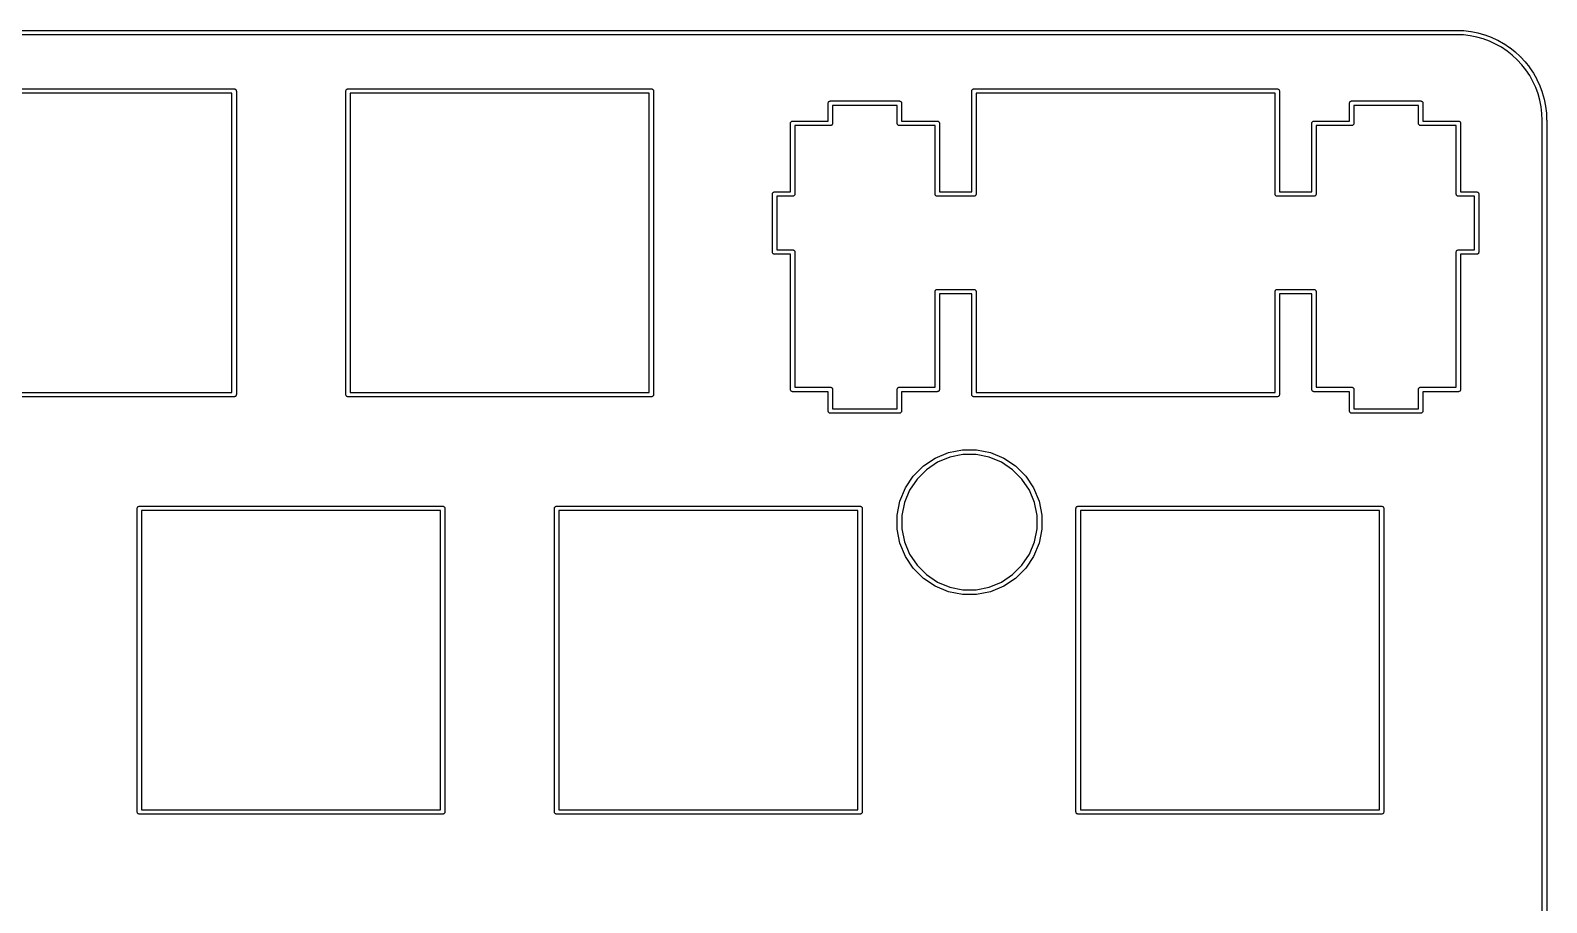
# Model space of a CAD drawing. Header units: centimetres. Extents: x -0.1 to 30.4, y -9.4 to 0.1.
# Drawn here: x 23.46 to 30.39, y -3.85 to 0.13 of the extents above; entities that cross this region are included whole.
import ezdxf

# ---------------------------------------------------------------- set-up
doc = ezdxf.new("R2010")
doc.units = ezdxf.units.CM
doc.header["$MEASUREMENT"] = 0
doc.layers.add('KeyboardPlate v1_BLACK', color=7, linetype='Continuous')

msp = doc.modelspace()

# ---------------------------------------------------------------- linework, layer by layer
at = {"layer": 'KeyboardPlate v1_BLACK'}
for p, q in [((15.1288, 0.12712), (29.9777, 0.12712)), ((29.9778, 0.10712), (15.1383, 0.10712)), ((29.9777, 0.12712), (29.9779, 0.127131)), ((30.0085, 0.105913), (29.9778, 0.10712)), ((29.9779, 0.127131), (29.9782, 0.12712)), ((29.9782, 0.12712), (29.9784, 0.12712)), ((29.9784, 0.12712), (29.9786, 0.127101)), ((29.9786, 0.127101), (30.0096, 0.125886)), ((30.039, 0.102295), (30.0085, 0.105913)), ((30.0096, 0.125886), (30.0099, 0.125878)), ((30.0099, 0.125878), (30.01, 0.125867)), ((30.01, 0.125867), (30.0101, 0.125863)), ((30.0101, 0.125863), (30.0105, 0.125809)), ((30.0105, 0.125809), (30.0416, 0.122123)), ((30.0689, 0.096386), (30.039, 0.102295)), ((30.0416, 0.122123), (30.042, 0.122086)), ((30.042, 0.122086), (30.0421, 0.122065)), ((30.0421, 0.122065), (30.0422, 0.122053)), ((30.0422, 0.122053), (30.0426, 0.121971)), ((30.0426, 0.121971), (30.0731, 0.115948)), ((30.0985, 0.088064), (30.0689, 0.096386)), ((30.0731, 0.115948), (30.0735, 0.115878)), ((30.0735, 0.115878), (30.0736, 0.115853)), ((30.0736, 0.115853), (30.0737, 0.115836)), ((30.0737, 0.115836), (30.0741, 0.115721)), ((30.0741, 0.115721), (30.1042, 0.107228)), ((30.1271, 0.077435), (30.0985, 0.088064)), ((30.1042, 0.107228), (30.1046, 0.107127)), ((30.1046, 0.107127), (30.1047, 0.107096)), ((30.1047, 0.107096), (30.1047, 0.107072)), ((30.1047, 0.107072), (30.1051, 0.106927)), ((30.1051, 0.106927), (30.1343, 0.096092)), ((30.1549, 0.064674), (30.1271, 0.077435)), ((30.1343, 0.096092), (30.1347, 0.095972)), ((30.1347, 0.095972), (30.1348, 0.095926)), ((30.1348, 0.095926), (30.1349, 0.095886)), ((30.1349, 0.095886), (30.1352, 0.095719)), ((30.1352, 0.095719), (30.1636, 0.082706)), ((30.1636, 0.082706), (30.1639, 0.082545)), ((30.1639, 0.082545), (30.164, 0.082506)), ((30.164, 0.082506), (30.1641, 0.082473)), ((30.1641, 0.082473), (30.1644, 0.082265)), ((30.1644, 0.082265), (30.1917, 0.066942)), ((30.1816, 0.049634), (30.1549, 0.064674)), ((30.2072, 0.032669), (30.1816, 0.049634)), ((30.1917, 0.066942), (30.192, 0.066773)), ((30.192, 0.066773), (30.1921, 0.066705)), ((30.1921, 0.066705), (30.1922, 0.066644)), ((30.1922, 0.066644), (30.1925, 0.066433)), ((30.1925, 0.066433), (30.2185, 0.049156)), ((30.2313, 0.013772), (30.2072, 0.032669)), ((30.2185, 0.049156), (30.2188, 0.048947)), ((30.2188, 0.048947), (30.2189, 0.048892)), ((30.2189, 0.048892), (30.219, 0.048841)), ((30.219, 0.048841), (30.2193, 0.048588)), ((30.2193, 0.048588), (30.2439, 0.029286)), ((30.2537, -0.00706), (30.2313, 0.013772)), ((30.2439, 0.029286), (30.2442, 0.029038)), ((30.2442, 0.029038), (30.2443, 0.028987)), ((30.2443, 0.028987), (30.2443, 0.028941)), ((30.2443, 0.028941), (30.2446, 0.028657)), ((30.2446, 0.028657), (30.2675, 0.007388)), ((30.2675, 0.007388), (30.2678, 0.007133)), ((30.2678, 0.007133), (30.2679, 0.00706)), ((30.2679, 0.00706), (30.2679, 0.006991)), ((30.2679, 0.006991), (30.2682, 0.006699)), ((30.2682, 0.006699), (30.2893, -0.016276)), ((30.2745, -0.029648), (30.2537, -0.00706)), ((30.2935, -0.05356), (30.2745, -0.029648)), ((30.2893, -0.016276), (30.2896, -0.016532)), ((30.2896, -0.016532), (30.2897, -0.016633)), ((30.2897, -0.016633), (30.2897, -0.016728)), ((30.2897, -0.016728), (30.29, -0.017016)), ((30.29, -0.017016), (30.3093, -0.041385)), ((30.3105, -0.079093), (30.2935, -0.05356)), ((30.3093, -0.041385), (30.3096, -0.041699)), ((30.3096, -0.041699), (30.3096, -0.041761)), ((30.3096, -0.041761), (30.3097, -0.041819)), ((30.3097, -0.041819), (30.3099, -0.042167)), ((30.3099, -0.042167), (30.3273, -0.068243)), ((30.3273, -0.068243), (30.3276, -0.068568)), ((30.3276, -0.068568), (30.3276, -0.068649)), ((30.3276, -0.068649), (30.3276, -0.068725)), ((30.3276, -0.068725), (30.3278, -0.069071)), ((30.3278, -0.069071), (30.343, -0.096313)), ((30.3254, -0.105823), (30.3105, -0.079093)), ((30.3383, -0.133667), (30.3254, -0.105823)), ((30.3489, -0.162252), (30.3383, -0.133667)), ((30.343, -0.096313), (30.3432, -0.096637)), ((30.3432, -0.096637), (30.3433, -0.096738)), ((30.3433, -0.096738), (30.3433, -0.096834)), ((30.3433, -0.096834), (30.3435, -0.097179)), ((30.3435, -0.097179), (30.3566, -0.125534)), ((30.3566, -0.125534), (30.3568, -0.125879)), ((30.3568, -0.125879), (30.3568, -0.125974)), ((30.3568, -0.125974), (30.3568, -0.126067)), ((30.3568, -0.126067), (30.357, -0.126431)), ((30.357, -0.126431), (30.3678, -0.155642)), ((23.0109, -0.14035), (24.3948, -0.14035)), ((24.3853, -0.16035), (23.0204, -0.16035)), ((24.3853, -1.52525), (24.3853, -0.16035)), ((24.3948, -0.14035), (24.3953, -0.140302)), ((24.3953, -0.140302), (24.3958, -0.14035)), ((24.3958, -0.14035), (24.3973, -0.140495)), ((24.3973, -0.140495), (24.3991, -0.141067)), ((24.3991, -0.141067), (24.4009, -0.141995)), ((24.4009, -0.141995), (24.4024, -0.143245)), ((24.4024, -0.143245), (24.4037, -0.144768)), ((24.4037, -0.144768), (24.4046, -0.146505)), ((24.4046, -0.146505), (24.4052, -0.14839)), ((24.4052, -0.14839), (24.4054, -0.15035)), ((24.4054, -0.15035), (24.4053, -0.15084)), ((24.4053, -0.15084), (24.4053, -1.53476)), ((24.9054, -0.15035), (24.9055, -0.14839)), ((24.9054, -0.150841), (24.9054, -0.15035)), ((24.9054, -1.53476), (24.9054, -0.150841)), ((24.9055, -0.14839), (24.9061, -0.146505)), ((24.9061, -0.146505), (24.907, -0.144768)), ((24.907, -0.144768), (24.9083, -0.143245)), ((24.9083, -0.143245), (24.9098, -0.141995)), ((24.9098, -0.141995), (24.9116, -0.141067)), ((24.9116, -0.141067), (24.9134, -0.140495)), ((24.9134, -0.140495), (24.9149, -0.14035)), ((24.9149, -0.14035), (24.9154, -0.140302)), ((24.9154, -0.140302), (24.9159, -0.14035)), ((24.9159, -0.14035), (26.2998, -0.14035)), ((26.2903, -0.16035), (24.9254, -0.16035)), ((24.9254, -0.16035), (24.9254, -1.52525)), ((26.2903, -1.52525), (26.2903, -0.16035)), ((26.2998, -0.14035), (26.3003, -0.140302)), ((26.3003, -0.140302), (26.3008, -0.14035)), ((26.3008, -0.14035), (26.3023, -0.140495)), ((26.3023, -0.140495), (26.3041, -0.141067)), ((26.3041, -0.141067), (26.3059, -0.141995)), ((26.3059, -0.141995), (26.3074, -0.143245)), ((26.3074, -0.143245), (26.3087, -0.144768)), ((26.3087, -0.144768), (26.3096, -0.146505)), ((26.3096, -0.146505), (26.3102, -0.14839)), ((26.3102, -0.14839), (26.3104, -0.15035)), ((26.3104, -0.15035), (26.3103, -0.15084)), ((26.3103, -0.15084), (26.3103, -1.53476)), ((27.1079, -0.20532), (27.108, -0.20336)), ((27.1079, -0.20581), (27.1079, -0.20532)), ((27.1079, -0.28725), (27.1079, -0.20581)), ((27.108, -0.20336), (27.1086, -0.201475)), ((27.1086, -0.201475), (27.1095, -0.199737)), ((27.1095, -0.199737), (27.1108, -0.198215)), ((27.1108, -0.198215), (27.1123, -0.196965)), ((27.1123, -0.196965), (27.1141, -0.196037)), ((27.1141, -0.196037), (27.1159, -0.195465)), ((27.1159, -0.195465), (27.1174, -0.19532)), ((27.1174, -0.19532), (27.1179, -0.195272)), ((27.1179, -0.195272), (27.1184, -0.19532)), ((27.1184, -0.19532), (27.4323, -0.19532)), ((27.4323, -0.19532), (27.4328, -0.195272)), ((27.4328, -0.195272), (27.4333, -0.19532)), ((27.4333, -0.19532), (27.4348, -0.195465)), ((27.4348, -0.195465), (27.4366, -0.196037)), ((27.4366, -0.196037), (27.4384, -0.196965)), ((27.4384, -0.196965), (27.4399, -0.198215)), ((27.4399, -0.198215), (27.4412, -0.199737)), ((27.4412, -0.199737), (27.4421, -0.201475)), ((27.4421, -0.201475), (27.4427, -0.20336)), ((27.4427, -0.20336), (27.4429, -0.20532)), ((27.4429, -0.20532), (27.4428, -0.20581)), ((27.4428, -0.20581), (27.4428, -0.28725)), ((27.7629, -0.15035), (27.763, -0.14839)), ((27.7629, -0.15084), (27.7629, -0.15035)), ((27.7629, -0.61025), (27.7629, -0.15084)), ((27.763, -0.14839), (27.7636, -0.146505)), ((27.7636, -0.146505), (27.7645, -0.144768)), ((27.7645, -0.144768), (27.7658, -0.143245)), ((27.7658, -0.143245), (27.7673, -0.141995)), ((27.7673, -0.141995), (27.7691, -0.141067)), ((27.7691, -0.141067), (27.7709, -0.140495)), ((27.7709, -0.140495), (27.7724, -0.14035)), ((27.7724, -0.14035), (27.7729, -0.140302)), ((27.7729, -0.140302), (27.7734, -0.14035)), ((27.7734, -0.14035), (29.1573, -0.14035)), ((27.7829, -0.16035), (27.7829, -0.61976)), ((29.1478, -0.16035), (27.7829, -0.16035)), ((29.1478, -0.61976), (29.1478, -0.16035)), ((29.1573, -0.14035), (29.1578, -0.140302)), ((29.1578, -0.140302), (29.1583, -0.14035)), ((29.1583, -0.14035), (29.1598, -0.140495)), ((29.1598, -0.140495), (29.1616, -0.141067)), ((29.1616, -0.141067), (29.1634, -0.141995)), ((29.1634, -0.141995), (29.1649, -0.143245)), ((29.1649, -0.143245), (29.1662, -0.144768)), ((29.1662, -0.144768), (29.1671, -0.146505)), ((29.1671, -0.146505), (29.1677, -0.14839)), ((29.1677, -0.14839), (29.1679, -0.15035)), ((29.1679, -0.15035), (29.1678, -0.15084)), ((29.1678, -0.15084), (29.1678, -0.61025)), ((29.4879, -0.20532), (29.488, -0.20336)), ((29.4879, -0.20581), (29.4879, -0.20532)), ((29.4879, -0.28725), (29.4879, -0.20581)), ((29.488, -0.20336), (29.4886, -0.201475)), ((29.4886, -0.201475), (29.4895, -0.199737)), ((29.4895, -0.199737), (29.4908, -0.198215)), ((29.4908, -0.198215), (29.4923, -0.196965)), ((29.4923, -0.196965), (29.4941, -0.196037)), ((29.4941, -0.196037), (29.4959, -0.195465)), ((29.4959, -0.195465), (29.4974, -0.19532)), ((29.4974, -0.19532), (29.4979, -0.195272)), ((29.4979, -0.195272), (29.4984, -0.19532)), ((29.4984, -0.19532), (29.8123, -0.19532)), ((29.8123, -0.19532), (29.8128, -0.195272)), ((29.8128, -0.195272), (29.8133, -0.19532)), ((29.8133, -0.19532), (29.8148, -0.195465)), ((29.8148, -0.195465), (29.8166, -0.196037)), ((29.8166, -0.196037), (29.8184, -0.196965)), ((29.8184, -0.196965), (29.8199, -0.198215)), ((29.8199, -0.198215), (29.8212, -0.199737)), ((29.8212, -0.199737), (29.8221, -0.201475)), ((29.8221, -0.201475), (29.8227, -0.20336)), ((29.8227, -0.20336), (29.8229, -0.20532)), ((29.8229, -0.20532), (29.8228, -0.20581)), ((29.8228, -0.20581), (29.8228, -0.28725)), ((30.3571, -0.191803), (30.3489, -0.162252)), ((30.3632, -0.221902), (30.3571, -0.191803)), ((30.3678, -0.155642), (30.368, -0.156027)), ((30.368, -0.156027), (30.368, -0.156088)), ((30.368, -0.156088), (30.368, -0.156148)), ((30.368, -0.156148), (30.3681, -0.156558)), ((30.3681, -0.156558), (30.3765, -0.186688)), ((30.3765, -0.186688), (30.3766, -0.18703)), ((30.3766, -0.18703), (30.3766, -0.187156)), ((30.3766, -0.187156), (30.3766, -0.187282)), ((30.3766, -0.187282), (30.3767, -0.187635)), ((30.3767, -0.187635), (30.3828, -0.218305)), ((27.4228, -0.21532), (27.1279, -0.21532)), ((27.1279, -0.21532), (27.1279, -0.29676)), ((27.4228, -0.29676), (27.4228, -0.21532)), ((29.8028, -0.21532), (29.5079, -0.21532)), ((29.5079, -0.21532), (29.5079, -0.29676)), ((29.8028, -0.29676), (29.8028, -0.21532)), ((30.3667, -0.252286), (30.3632, -0.221902)), ((30.3681, -0.283112), (30.3667, -0.252286)), ((30.3828, -0.218305), (30.3829, -0.218705)), ((30.3829, -0.218705), (30.3829, -0.218778)), ((30.3829, -0.218778), (30.383, -0.218851)), ((30.383, -0.218851), (30.383, -0.219261)), ((30.383, -0.219261), (30.3866, -0.250207)), ((30.3866, -0.250207), (30.3866, -0.250555)), ((30.3866, -0.250555), (30.3866, -0.250692)), ((30.3866, -0.250692), (30.3866, -0.250829)), ((30.3866, -0.250829), (30.3867, -0.251178)), ((30.3867, -0.251178), (30.388, -0.282178)), ((26.9354, -0.29725), (26.9355, -0.29529)), ((26.9354, -0.29774), (26.9354, -0.29725)), ((26.9354, -0.61025), (26.9354, -0.29774)), ((26.9355, -0.29529), (26.9361, -0.293405)), ((26.9361, -0.293405), (26.937, -0.291667)), ((26.937, -0.291667), (26.9383, -0.290145)), ((26.9383, -0.290145), (26.9398, -0.288895)), ((26.9398, -0.288895), (26.9416, -0.287967)), ((26.9416, -0.287967), (26.9434, -0.287395)), ((26.9434, -0.287395), (26.9449, -0.28725)), ((26.9449, -0.28725), (26.9454, -0.287202)), ((26.9454, -0.287202), (26.9459, -0.28725)), ((26.9459, -0.28725), (27.1079, -0.28725)), ((27.1174, -0.30725), (26.9554, -0.30725)), ((26.9554, -0.30725), (26.9554, -0.61976)), ((27.1179, -0.307298), (27.1174, -0.30725)), ((27.1184, -0.30725), (27.1179, -0.307298)), ((27.1199, -0.307105), (27.1184, -0.30725)), ((27.1217, -0.306533), (27.1199, -0.307105)), ((27.1235, -0.305605), (27.1217, -0.306533)), ((27.125, -0.304355), (27.1235, -0.305605)), ((27.1263, -0.302832), (27.125, -0.304355)), ((27.1272, -0.301095), (27.1263, -0.302832)), ((27.1278, -0.29921), (27.1272, -0.301095)), ((27.128, -0.29725), (27.1278, -0.29921)), ((27.1279, -0.29676), (27.128, -0.29725)), ((27.4228, -0.29725), (27.4228, -0.29676)), ((27.4229, -0.29921), (27.4228, -0.29725)), ((27.4235, -0.301095), (27.4229, -0.29921)), ((27.4244, -0.302832), (27.4235, -0.301095)), ((27.4257, -0.304355), (27.4244, -0.302832)), ((27.4272, -0.305605), (27.4257, -0.304355)), ((27.429, -0.306533), (27.4272, -0.305605)), ((27.4308, -0.307105), (27.429, -0.306533)), ((27.4328, -0.307298), (27.4308, -0.307105)), ((27.4333, -0.30725), (27.4328, -0.307298)), ((27.5953, -0.30725), (27.4333, -0.30725)), ((27.4428, -0.28725), (27.6048, -0.28725)), ((27.5953, -0.61976), (27.5953, -0.30725)), ((27.6048, -0.28725), (27.6053, -0.287202)), ((27.6053, -0.287202), (27.6058, -0.28725)), ((27.6058, -0.28725), (27.6073, -0.287395)), ((27.6073, -0.287395), (27.6091, -0.287967)), ((27.6091, -0.287967), (27.6109, -0.288895)), ((27.6109, -0.288895), (27.6124, -0.290145)), ((27.6124, -0.290145), (27.6137, -0.291667)), ((27.6137, -0.291667), (27.6146, -0.293405)), ((27.6146, -0.293405), (27.6152, -0.29529)), ((27.6152, -0.29529), (27.6154, -0.29725)), ((27.6154, -0.29725), (27.6153, -0.29774)), ((27.6153, -0.29774), (27.6153, -0.61025)), ((29.3154, -0.29725), (29.3155, -0.29529)), ((29.3154, -0.29774), (29.3154, -0.29725)), ((29.3154, -0.61025), (29.3154, -0.29774)), ((29.3155, -0.29529), (29.3161, -0.293405)), ((29.3161, -0.293405), (29.317, -0.291667)), ((29.317, -0.291667), (29.3183, -0.290145)), ((29.3183, -0.290145), (29.3198, -0.288895)), ((29.3198, -0.288895), (29.3216, -0.287967)), ((29.3216, -0.287967), (29.3234, -0.287395)), ((29.3234, -0.287395), (29.3249, -0.28725)), ((29.3249, -0.28725), (29.3254, -0.287202)), ((29.3254, -0.287202), (29.3259, -0.28725)), ((29.3259, -0.28725), (29.4879, -0.28725)), ((29.3354, -0.30725), (29.3354, -0.61976)), ((29.4974, -0.30725), (29.3354, -0.30725)), ((29.4979, -0.307298), (29.4974, -0.30725)), ((29.4984, -0.30725), (29.4979, -0.307298)), ((29.4999, -0.307105), (29.4984, -0.30725)), ((29.5017, -0.306533), (29.4999, -0.307105)), ((29.5035, -0.305605), (29.5017, -0.306533)), ((29.505, -0.304355), (29.5035, -0.305605)), ((29.5063, -0.302832), (29.505, -0.304355)), ((29.5072, -0.301095), (29.5063, -0.302832)), ((29.5078, -0.29921), (29.5072, -0.301095)), ((29.508, -0.29725), (29.5078, -0.29921)), ((29.5079, -0.29676), (29.508, -0.29725)), ((29.8028, -0.29725), (29.8028, -0.29676)), ((29.8029, -0.29921), (29.8028, -0.29725)), ((29.8035, -0.301095), (29.8029, -0.29921)), ((29.8044, -0.302832), (29.8035, -0.301095)), ((29.8057, -0.304355), (29.8044, -0.302832)), ((29.8072, -0.305605), (29.8057, -0.304355)), ((29.809, -0.306533), (29.8072, -0.305605)), ((29.8108, -0.307105), (29.809, -0.306533)), ((29.8128, -0.307298), (29.8108, -0.307105)), ((29.8133, -0.30725), (29.8128, -0.307298)), ((29.9753, -0.30725), (29.8133, -0.30725)), ((29.8228, -0.28725), (29.9848, -0.28725)), ((29.9753, -0.61976), (29.9753, -0.30725)), ((29.9848, -0.28725), (29.9853, -0.287202)), ((29.9853, -0.287202), (29.9858, -0.28725)), ((29.9858, -0.28725), (29.9873, -0.287395)), ((29.9873, -0.287395), (29.9891, -0.287967)), ((29.9891, -0.287967), (29.9909, -0.288895)), ((29.9909, -0.288895), (29.9924, -0.290145)), ((29.9924, -0.290145), (29.9937, -0.291667)), ((29.9937, -0.291667), (29.9946, -0.293405)), ((29.9946, -0.293405), (29.9952, -0.29529)), ((29.9952, -0.29529), (29.9954, -0.29725)), ((29.9954, -0.29725), (29.9953, -0.29774)), ((29.9953, -0.29774), (29.9953, -0.61025)), ((30.3681, -9.02275), (30.3681, -0.283112)), ((30.388, -0.282178), (30.3881, -0.2824)), ((30.3881, -0.2824), (30.3881, -0.282667)), ((30.3881, -0.282667), (30.3881, -0.282934)), ((30.3881, -0.282934), (30.3881, -0.283156)), ((30.3881, -0.283156), (30.3881, -9.02271)), ((26.8528, -0.62025), (26.8529, -0.61829)), ((26.8528, -0.62074), (26.8528, -0.62025)), ((26.8528, -0.884769), (26.8528, -0.62074)), ((26.8529, -0.61829), (26.8535, -0.616405)), ((26.8535, -0.616405), (26.8544, -0.614668)), ((26.8544, -0.614668), (26.8557, -0.613145)), ((26.8557, -0.613145), (26.8572, -0.611895)), ((26.8572, -0.611895), (26.859, -0.610967)), ((26.859, -0.610967), (26.8608, -0.610395)), ((26.8608, -0.610395), (26.8623, -0.61025)), ((26.8623, -0.61025), (26.8628, -0.610202)), ((26.8628, -0.610202), (26.8633, -0.61025)), ((26.8633, -0.61025), (26.9354, -0.61025)), ((26.9553, -0.62221), (26.9547, -0.624095)), ((26.9555, -0.62025), (26.9553, -0.62221)), ((26.9554, -0.61976), (26.9555, -0.62025)), ((27.5953, -0.62025), (27.5953, -0.61976)), ((27.5954, -0.62221), (27.5953, -0.62025)), ((27.596, -0.624095), (27.5954, -0.62221)), ((27.6153, -0.61025), (27.7629, -0.61025)), ((27.7828, -0.62221), (27.7822, -0.624095)), ((27.783, -0.62025), (27.7828, -0.62221)), ((27.7829, -0.61976), (27.783, -0.62025)), ((29.1478, -0.62025), (29.1478, -0.61976)), ((29.1479, -0.62221), (29.1478, -0.62025)), ((29.1485, -0.624095), (29.1479, -0.62221)), ((29.1678, -0.61025), (29.3154, -0.61025)), ((29.3353, -0.62221), (29.3347, -0.624095)), ((29.3355, -0.62025), (29.3353, -0.62221)), ((29.3354, -0.61976), (29.3355, -0.62025)), ((29.9753, -0.62025), (29.9753, -0.61976)), ((29.9754, -0.62221), (29.9753, -0.62025)), ((29.976, -0.624095), (29.9754, -0.62221)), ((29.9953, -0.61025), (30.0674, -0.61025)), ((30.0674, -0.61025), (30.0679, -0.610202)), ((30.0679, -0.610202), (30.0684, -0.61025)), ((30.0684, -0.61025), (30.0699, -0.610395)), ((30.0699, -0.610395), (30.0717, -0.610967)), ((30.0717, -0.610967), (30.0735, -0.611895)), ((30.0735, -0.611895), (30.075, -0.613145)), ((30.075, -0.613145), (30.0763, -0.614668)), ((30.0763, -0.614668), (30.0772, -0.616405)), ((30.0772, -0.616405), (30.0778, -0.61829)), ((30.0778, -0.61829), (30.078, -0.62025)), ((30.078, -0.62025), (30.0779, -0.62074)), ((30.0779, -0.62074), (30.0779, -0.88477)), ((26.8728, -0.63025), (26.8728, -0.87526)), ((26.9449, -0.63025), (26.8728, -0.63025)), ((26.9454, -0.630298), (26.9449, -0.63025)), ((26.9459, -0.63025), (26.9454, -0.630298)), ((26.9474, -0.630105), (26.9459, -0.63025)), ((26.9492, -0.629533), (26.9474, -0.630105)), ((26.951, -0.628605), (26.9492, -0.629533)), ((26.9525, -0.627355), (26.951, -0.628605)), ((26.9538, -0.625833), (26.9525, -0.627355)), ((26.9547, -0.624095), (26.9538, -0.625833)), ((27.5969, -0.625833), (27.596, -0.624095)), ((27.5982, -0.627355), (27.5969, -0.625833)), ((27.5997, -0.628605), (27.5982, -0.627355)), ((27.6015, -0.629533), (27.5997, -0.628605)), ((27.6033, -0.630105), (27.6015, -0.629533)), ((27.6053, -0.630298), (27.6033, -0.630105)), ((27.6058, -0.63025), (27.6053, -0.630298)), ((27.7724, -0.63025), (27.6058, -0.63025)), ((27.7729, -0.630298), (27.7724, -0.63025)), ((27.7734, -0.63025), (27.7729, -0.630298)), ((27.7749, -0.630105), (27.7734, -0.63025)), ((27.7767, -0.629533), (27.7749, -0.630105)), ((27.7785, -0.628605), (27.7767, -0.629533)), ((27.78, -0.627355), (27.7785, -0.628605)), ((27.7813, -0.625833), (27.78, -0.627355)), ((27.7822, -0.624095), (27.7813, -0.625833)), ((29.1494, -0.625833), (29.1485, -0.624095)), ((29.1507, -0.627355), (29.1494, -0.625833)), ((29.1522, -0.628605), (29.1507, -0.627355)), ((29.154, -0.629533), (29.1522, -0.628605)), ((29.1558, -0.630105), (29.154, -0.629533)), ((29.1578, -0.630298), (29.1558, -0.630105)), ((29.1583, -0.63025), (29.1578, -0.630298)), ((29.3249, -0.63025), (29.1583, -0.63025)), ((29.3254, -0.630298), (29.3249, -0.63025)), ((29.3259, -0.63025), (29.3254, -0.630298)), ((29.3274, -0.630105), (29.3259, -0.63025)), ((29.3292, -0.629533), (29.3274, -0.630105)), ((29.331, -0.628605), (29.3292, -0.629533)), ((29.3325, -0.627355), (29.331, -0.628605)), ((29.3338, -0.625833), (29.3325, -0.627355)), ((29.3347, -0.624095), (29.3338, -0.625833)), ((29.9769, -0.625833), (29.976, -0.624095)), ((29.9782, -0.627355), (29.9769, -0.625833)), ((29.9797, -0.628605), (29.9782, -0.627355)), ((29.9815, -0.629533), (29.9797, -0.628605)), ((29.9833, -0.630105), (29.9815, -0.629533)), ((29.9853, -0.630298), (29.9833, -0.630105)), ((29.9858, -0.63025), (29.9853, -0.630298)), ((30.0579, -0.63025), (29.9858, -0.63025)), ((30.0579, -0.87526), (30.0579, -0.63025)), ((26.8528, -0.88526), (26.8528, -0.884769)), ((26.8529, -0.88722), (26.8528, -0.88526)), ((26.8535, -0.889105), (26.8529, -0.88722)), ((26.8544, -0.890842), (26.8535, -0.889105)), ((26.8557, -0.892365), (26.8544, -0.890842)), ((26.8572, -0.893615), (26.8557, -0.892365)), ((26.859, -0.894543), (26.8572, -0.893615)), ((26.8608, -0.895115), (26.859, -0.894543)), ((26.8623, -0.89526), (26.8608, -0.895115)), ((26.8628, -0.895308), (26.8623, -0.89526)), ((26.8633, -0.89526), (26.8628, -0.895308)), ((26.9354, -0.89526), (26.8633, -0.89526)), ((26.8728, -0.87526), (26.9449, -0.87526)), ((26.9354, -1.51176), (26.9354, -0.89526)), ((26.9449, -0.87526), (26.9454, -0.875212)), ((26.9454, -0.875212), (26.9459, -0.87526)), ((26.9459, -0.87526), (26.9474, -0.875405)), ((26.9474, -0.875405), (26.9492, -0.875977)), ((26.9492, -0.875977), (26.951, -0.876905)), ((26.951, -0.876905), (26.9525, -0.878155)), ((26.9525, -0.878155), (26.9538, -0.879678)), ((26.9538, -0.879678), (26.9547, -0.881415)), ((26.9547, -0.881415), (26.9553, -0.8833)), ((26.9553, -0.8833), (26.9555, -0.88526)), ((26.9555, -0.88526), (26.9554, -0.88575)), ((26.9554, -0.88575), (26.9554, -1.50225)), ((29.9753, -0.88526), (29.9754, -0.8833)), ((29.9753, -0.885751), (29.9753, -0.88526)), ((29.9753, -1.50225), (29.9753, -0.885751)), ((29.9754, -0.8833), (29.976, -0.881415)), ((29.976, -0.881415), (29.9769, -0.879678)), ((29.9769, -0.879678), (29.9782, -0.878155)), ((29.9782, -0.878155), (29.9797, -0.876905)), ((29.9797, -0.876905), (29.9815, -0.875977)), ((29.9815, -0.875977), (29.9833, -0.875405)), ((29.9833, -0.875405), (29.9848, -0.87526)), ((29.9848, -0.87526), (29.9853, -0.875212)), ((29.9853, -0.875212), (29.9858, -0.87526)), ((29.9858, -0.87526), (30.0579, -0.87526)), ((29.9953, -0.89526), (29.9953, -1.51176)), ((30.0674, -0.89526), (29.9953, -0.89526)), ((30.0679, -0.895308), (30.0674, -0.89526)), ((30.0684, -0.89526), (30.0679, -0.895308)), ((30.0699, -0.895115), (30.0684, -0.89526)), ((30.0717, -0.894543), (30.0699, -0.895115)), ((30.0735, -0.893615), (30.0717, -0.894543)), ((30.075, -0.892365), (30.0735, -0.893615)), ((30.0763, -0.890842), (30.075, -0.892365)), ((30.0772, -0.889105), (30.0763, -0.890842)), ((30.0778, -0.88722), (30.0772, -0.889105)), ((30.078, -0.88526), (30.0778, -0.88722)), ((30.0779, -0.88477), (30.078, -0.88526)), ((27.5953, -1.06535), (27.5954, -1.06339)), ((27.5953, -1.06584), (27.5953, -1.06535)), ((27.5953, -1.50225), (27.5953, -1.06584)), ((27.5954, -1.06339), (27.596, -1.0615)), ((27.596, -1.0615), (27.5969, -1.05977)), ((27.5969, -1.05977), (27.5982, -1.05824)), ((27.5982, -1.05824), (27.5997, -1.057)), ((27.5997, -1.057), (27.6015, -1.05607)), ((27.6015, -1.05607), (27.6033, -1.05549)), ((27.6033, -1.05549), (27.6048, -1.05535)), ((27.6048, -1.05535), (27.6053, -1.0553)), ((27.6053, -1.0553), (27.6058, -1.05535)), ((27.6058, -1.05535), (27.7724, -1.05535)), ((27.7629, -1.07535), (27.6153, -1.07535)), ((27.6153, -1.07535), (27.6153, -1.51176)), ((27.7629, -1.53476), (27.7629, -1.07535)), ((27.7724, -1.05535), (27.7729, -1.0553)), ((27.7729, -1.0553), (27.7734, -1.05535)), ((27.7734, -1.05535), (27.7749, -1.05549)), ((27.7749, -1.05549), (27.7767, -1.05607)), ((27.7767, -1.05607), (27.7785, -1.057)), ((27.7785, -1.057), (27.78, -1.05824)), ((27.78, -1.05824), (27.7813, -1.05977)), ((27.7813, -1.05977), (27.7822, -1.0615)), ((27.7822, -1.0615), (27.7828, -1.06339)), ((27.7828, -1.06339), (27.783, -1.06535)), ((27.783, -1.06535), (27.7829, -1.06584)), ((27.7829, -1.06584), (27.7829, -1.52525)), ((29.1478, -1.06535), (29.1479, -1.06339)), ((29.1478, -1.06584), (29.1478, -1.06535)), ((29.1478, -1.52525), (29.1478, -1.06584)), ((29.1479, -1.06339), (29.1485, -1.0615)), ((29.1485, -1.0615), (29.1494, -1.05977)), ((29.1494, -1.05977), (29.1507, -1.05824)), ((29.1507, -1.05824), (29.1522, -1.057)), ((29.1522, -1.057), (29.154, -1.05607)), ((29.154, -1.05607), (29.1558, -1.05549)), ((29.1558, -1.05549), (29.1573, -1.05535)), ((29.1573, -1.05535), (29.1578, -1.0553)), ((29.1578, -1.0553), (29.1583, -1.05535)), ((29.1583, -1.05535), (29.3249, -1.05535)), ((29.1678, -1.07535), (29.1678, -1.53476)), ((29.3154, -1.07535), (29.1678, -1.07535)), ((29.3154, -1.51176), (29.3154, -1.07535)), ((29.3249, -1.05535), (29.3254, -1.0553)), ((29.3254, -1.0553), (29.3259, -1.05535)), ((29.3259, -1.05535), (29.3274, -1.05549)), ((29.3274, -1.05549), (29.3292, -1.05607)), ((29.3292, -1.05607), (29.331, -1.057)), ((29.331, -1.057), (29.3325, -1.05824)), ((29.3325, -1.05824), (29.3338, -1.05977)), ((29.3338, -1.05977), (29.3347, -1.0615)), ((29.3347, -1.0615), (29.3353, -1.06339)), ((29.3353, -1.06339), (29.3355, -1.06535)), ((29.3355, -1.06535), (29.3354, -1.06584)), ((29.3354, -1.06584), (29.3354, -1.50225)), ((26.9354, -1.51225), (26.9354, -1.51176)), ((26.9355, -1.51421), (26.9354, -1.51225)), ((26.9361, -1.5161), (26.9355, -1.51421)), ((26.937, -1.51783), (26.9361, -1.5161)), ((26.9383, -1.51936), (26.937, -1.51783)), ((26.9398, -1.5206), (26.9383, -1.51936)), ((26.9416, -1.52153), (26.9398, -1.5206)), ((26.9434, -1.52211), (26.9416, -1.52153)), ((26.9449, -1.52225), (26.9434, -1.52211)), ((26.9454, -1.5223), (26.9449, -1.52225)), ((26.9459, -1.52225), (26.9454, -1.5223)), ((27.1079, -1.52225), (26.9459, -1.52225)), ((26.9554, -1.50225), (27.1174, -1.50225)), ((27.1079, -1.60987), (27.1079, -1.52225)), ((27.1174, -1.50225), (27.1179, -1.5022)), ((27.1179, -1.5022), (27.1184, -1.50225)), ((27.1184, -1.50225), (27.1199, -1.50239)), ((27.1199, -1.50239), (27.1217, -1.50297)), ((27.1217, -1.50297), (27.1235, -1.5039)), ((27.1235, -1.5039), (27.125, -1.50514)), ((27.125, -1.50514), (27.1263, -1.50667)), ((27.1263, -1.50667), (27.1272, -1.5084)), ((27.1272, -1.5084), (27.1278, -1.51029)), ((27.1278, -1.51029), (27.128, -1.51225)), ((27.128, -1.51225), (27.1279, -1.51274)), ((27.1279, -1.51274), (27.1279, -1.60036)), ((27.4228, -1.51225), (27.4229, -1.51029)), ((27.4228, -1.51274), (27.4228, -1.51225)), ((27.4228, -1.60036), (27.4228, -1.51274)), ((27.4229, -1.51029), (27.4235, -1.5084)), ((27.4235, -1.5084), (27.4244, -1.50667)), ((27.4244, -1.50667), (27.4257, -1.50514)), ((27.4257, -1.50514), (27.4272, -1.5039)), ((27.4272, -1.5039), (27.429, -1.50297)), ((27.429, -1.50297), (27.4308, -1.50239)), ((27.4308, -1.50239), (27.4323, -1.50225)), ((27.4323, -1.50225), (27.4328, -1.5022)), ((27.4328, -1.5022), (27.4333, -1.50225)), ((27.4333, -1.50225), (27.5953, -1.50225)), ((27.4428, -1.52225), (27.4428, -1.60987)), ((27.6048, -1.52225), (27.4428, -1.52225)), ((27.6053, -1.5223), (27.6048, -1.52225)), ((27.6058, -1.52225), (27.6053, -1.5223)), ((27.6073, -1.52211), (27.6058, -1.52225)), ((27.6091, -1.52153), (27.6073, -1.52211)), ((27.6109, -1.5206), (27.6091, -1.52153)), ((27.6124, -1.51936), (27.6109, -1.5206)), ((27.6137, -1.51783), (27.6124, -1.51936)), ((27.6146, -1.5161), (27.6137, -1.51783)), ((27.6152, -1.51421), (27.6146, -1.5161)), ((27.6154, -1.51225), (27.6152, -1.51421)), ((27.6153, -1.51176), (27.6154, -1.51225)), ((29.3154, -1.51225), (29.3154, -1.51176)), ((29.3155, -1.51421), (29.3154, -1.51225)), ((29.3161, -1.5161), (29.3155, -1.51421)), ((29.317, -1.51783), (29.3161, -1.5161)), ((29.3183, -1.51936), (29.317, -1.51783)), ((29.3198, -1.5206), (29.3183, -1.51936)), ((29.3216, -1.52153), (29.3198, -1.5206)), ((29.3234, -1.52211), (29.3216, -1.52153)), ((29.3249, -1.52225), (29.3234, -1.52211)), ((29.3254, -1.5223), (29.3249, -1.52225)), ((29.3259, -1.52225), (29.3254, -1.5223)), ((29.4879, -1.52225), (29.3259, -1.52225)), ((29.3354, -1.50225), (29.4974, -1.50225)), ((29.4879, -1.60987), (29.4879, -1.52225)), ((29.4974, -1.50225), (29.4979, -1.5022)), ((29.4979, -1.5022), (29.4984, -1.50225)), ((29.4984, -1.50225), (29.4999, -1.50239)), ((29.4999, -1.50239), (29.5017, -1.50297)), ((29.5017, -1.50297), (29.5035, -1.5039)), ((29.5035, -1.5039), (29.505, -1.50514)), ((29.505, -1.50514), (29.5063, -1.50667)), ((29.5063, -1.50667), (29.5072, -1.5084)), ((29.5072, -1.5084), (29.5078, -1.51029)), ((29.5078, -1.51029), (29.508, -1.51225)), ((29.508, -1.51225), (29.5079, -1.51274)), ((29.5079, -1.51274), (29.5079, -1.60036)), ((29.8028, -1.51225), (29.8029, -1.51029)), ((29.8028, -1.51274), (29.8028, -1.51225)), ((29.8028, -1.60036), (29.8028, -1.51274)), ((29.8029, -1.51029), (29.8035, -1.5084)), ((29.8035, -1.5084), (29.8044, -1.50667)), ((29.8044, -1.50667), (29.8057, -1.50514)), ((29.8057, -1.50514), (29.8072, -1.5039)), ((29.8072, -1.5039), (29.809, -1.50297)), ((29.809, -1.50297), (29.8108, -1.50239)), ((29.8108, -1.50239), (29.8123, -1.50225)), ((29.8123, -1.50225), (29.8128, -1.5022)), ((29.8128, -1.5022), (29.8133, -1.50225)), ((29.8133, -1.50225), (29.9753, -1.50225)), ((29.9848, -1.52225), (29.8228, -1.52225)), ((29.8228, -1.52225), (29.8228, -1.60987)), ((29.9853, -1.5223), (29.9848, -1.52225)), ((29.9858, -1.52225), (29.9853, -1.5223)), ((29.9873, -1.52211), (29.9858, -1.52225)), ((29.9891, -1.52153), (29.9873, -1.52211)), ((29.9909, -1.5206), (29.9891, -1.52153)), ((29.9924, -1.51936), (29.9909, -1.5206)), ((29.9937, -1.51783), (29.9924, -1.51936)), ((29.9946, -1.5161), (29.9937, -1.51783)), ((29.9952, -1.51421), (29.9946, -1.5161)), ((29.9954, -1.51225), (29.9952, -1.51421)), ((29.9953, -1.51176), (29.9954, -1.51225)), ((24.3948, -1.54525), (23.0109, -1.54525)), ((23.0204, -1.52525), (24.3853, -1.52525)), ((24.3953, -1.5453), (24.3948, -1.54525)), ((24.3958, -1.54525), (24.3953, -1.5453)), ((24.3973, -1.54511), (24.3958, -1.54525)), ((24.3991, -1.54453), (24.3973, -1.54511)), ((24.4009, -1.5436), (24.3991, -1.54453)), ((24.4024, -1.54236), (24.4009, -1.5436)), ((24.4037, -1.54083), (24.4024, -1.54236)), ((24.4046, -1.5391), (24.4037, -1.54083)), ((24.4052, -1.53721), (24.4046, -1.5391)), ((24.4054, -1.53525), (24.4052, -1.53721)), ((24.4053, -1.53476), (24.4054, -1.53525)), ((24.9054, -1.53525), (24.9054, -1.53476)), ((24.9055, -1.53721), (24.9054, -1.53525)), ((24.9061, -1.5391), (24.9055, -1.53721)), ((24.907, -1.54083), (24.9061, -1.5391)), ((24.9083, -1.54236), (24.907, -1.54083)), ((24.9098, -1.5436), (24.9083, -1.54236)), ((24.9116, -1.54453), (24.9098, -1.5436)), ((24.9134, -1.54511), (24.9116, -1.54453)), ((24.9154, -1.5453), (24.9134, -1.54511)), ((24.9159, -1.54525), (24.9154, -1.5453)), ((26.2998, -1.54525), (24.9159, -1.54525)), ((24.9254, -1.52525), (26.2903, -1.52525)), ((26.3003, -1.5453), (26.2998, -1.54525)), ((26.3008, -1.54525), (26.3003, -1.5453)), ((26.3023, -1.54511), (26.3008, -1.54525)), ((26.3041, -1.54453), (26.3023, -1.54511)), ((26.3059, -1.5436), (26.3041, -1.54453)), ((26.3074, -1.54236), (26.3059, -1.5436)), ((26.3087, -1.54083), (26.3074, -1.54236)), ((26.3096, -1.5391), (26.3087, -1.54083)), ((26.3102, -1.53721), (26.3096, -1.5391)), ((26.3104, -1.53525), (26.3102, -1.53721)), ((26.3103, -1.53476), (26.3104, -1.53525)), ((27.7629, -1.53525), (27.7629, -1.53476)), ((27.763, -1.53721), (27.7629, -1.53525)), ((27.7636, -1.5391), (27.763, -1.53721)), ((27.7645, -1.54083), (27.7636, -1.5391)), ((27.7658, -1.54236), (27.7645, -1.54083)), ((27.7673, -1.5436), (27.7658, -1.54236)), ((27.7691, -1.54453), (27.7673, -1.5436)), ((27.7709, -1.54511), (27.7691, -1.54453)), ((27.7724, -1.54525), (27.7709, -1.54511)), ((27.7729, -1.5453), (27.7724, -1.54525)), ((27.7734, -1.54525), (27.7729, -1.5453)), ((29.1573, -1.54525), (27.7734, -1.54525)), ((27.7829, -1.52525), (29.1478, -1.52525)), ((29.1578, -1.5453), (29.1573, -1.54525)), ((29.1583, -1.54525), (29.1578, -1.5453)), ((29.1598, -1.54511), (29.1583, -1.54525)), ((29.1616, -1.54453), (29.1598, -1.54511)), ((29.1634, -1.5436), (29.1616, -1.54453)), ((29.1649, -1.54236), (29.1634, -1.5436)), ((29.1662, -1.54083), (29.1649, -1.54236)), ((29.1671, -1.5391), (29.1662, -1.54083)), ((29.1677, -1.53721), (29.1671, -1.5391)), ((29.1679, -1.53525), (29.1677, -1.53721)), ((29.1678, -1.53476), (29.1679, -1.53525)), ((27.1079, -1.61036), (27.1079, -1.60987)), ((27.108, -1.61232), (27.1079, -1.61036)), ((27.1086, -1.61421), (27.108, -1.61232)), ((27.1095, -1.61594), (27.1086, -1.61421)), ((27.1108, -1.61747), (27.1095, -1.61594)), ((27.1123, -1.61871), (27.1108, -1.61747)), ((27.1141, -1.61964), (27.1123, -1.61871)), ((27.1159, -1.62022), (27.1141, -1.61964)), ((27.1174, -1.62036), (27.1159, -1.62022)), ((27.1179, -1.62041), (27.1174, -1.62036)), ((27.1184, -1.62036), (27.1179, -1.62041)), ((27.4323, -1.62036), (27.1184, -1.62036)), ((27.1279, -1.60036), (27.4228, -1.60036)), ((27.4328, -1.62041), (27.4323, -1.62036)), ((27.4333, -1.62036), (27.4328, -1.62041)), ((27.4348, -1.62022), (27.4333, -1.62036)), ((27.4366, -1.61964), (27.4348, -1.62022)), ((27.4384, -1.61871), (27.4366, -1.61964)), ((27.4399, -1.61747), (27.4384, -1.61871)), ((27.4412, -1.61594), (27.4399, -1.61747)), ((27.4421, -1.61421), (27.4412, -1.61594)), ((27.4427, -1.61232), (27.4421, -1.61421)), ((27.4429, -1.61036), (27.4427, -1.61232)), ((27.4428, -1.60987), (27.4429, -1.61036)), ((29.4879, -1.61036), (29.4879, -1.60987)), ((29.488, -1.61232), (29.4879, -1.61036)), ((29.4886, -1.61421), (29.488, -1.61232)), ((29.4895, -1.61594), (29.4886, -1.61421)), ((29.4908, -1.61747), (29.4895, -1.61594)), ((29.4923, -1.61871), (29.4908, -1.61747)), ((29.4941, -1.61964), (29.4923, -1.61871)), ((29.4959, -1.62022), (29.4941, -1.61964)), ((29.4974, -1.62036), (29.4959, -1.62022)), ((29.4979, -1.62041), (29.4974, -1.62036)), ((29.4984, -1.62036), (29.4979, -1.62041)), ((29.8123, -1.62036), (29.4984, -1.62036)), ((29.5079, -1.60036), (29.8028, -1.60036)), ((29.8128, -1.62041), (29.8123, -1.62036)), ((29.8133, -1.62036), (29.8128, -1.62041)), ((29.8148, -1.62022), (29.8133, -1.62036)), ((29.8166, -1.61964), (29.8148, -1.62022)), ((29.8184, -1.61871), (29.8166, -1.61964)), ((29.8199, -1.61747), (29.8184, -1.61871)), ((29.8212, -1.61594), (29.8199, -1.61747)), ((29.8221, -1.61421), (29.8212, -1.61594)), ((29.8227, -1.61232), (29.8221, -1.61421)), ((29.8229, -1.61036), (29.8227, -1.61232)), ((29.8228, -1.60987), (29.8229, -1.61036)), ((27.6565, -1.80018), (27.7204, -1.78748)), ((27.7204, -1.78748), (27.7855, -1.78748)), ((27.7855, -1.78748), (27.8493, -1.80018)), ((27.4963, -1.90726), (27.5423, -1.86124)), ((27.5423, -1.86124), (27.5964, -1.82508)), ((27.6068, -1.84448), (27.5562, -1.87825)), ((27.5964, -1.82508), (27.6565, -1.80018)), ((27.6629, -1.82123), (27.6068, -1.84448)), ((27.7225, -1.80937), (27.6629, -1.82123)), ((27.7833, -1.80937), (27.7225, -1.80937)), ((27.8429, -1.82123), (27.7833, -1.80937)), ((27.899, -1.84448), (27.8429, -1.82123)), ((27.8493, -1.80018), (27.9094, -1.82508)), ((27.9496, -1.87825), (27.899, -1.84448)), ((27.9094, -1.82508), (27.9635, -1.86124)), ((27.9635, -1.86124), (28.0096, -1.90726)), ((27.4601, -1.96138), (27.4963, -1.90726)), ((27.5133, -1.92122), (27.4795, -1.97175)), ((27.5562, -1.87825), (27.5133, -1.92122)), ((27.9925, -1.92122), (27.9496, -1.87825)), ((28.0263, -1.97175), (27.9925, -1.92122)), ((28.0096, -1.90726), (28.0457, -1.96138)), ((27.4352, -2.02151), (27.4601, -1.96138)), ((27.4795, -1.97175), (27.4563, -2.02789)), ((28.0496, -2.02789), (28.0263, -1.97175)), ((28.0457, -1.96138), (28.0706, -2.02151)), ((23.9529, -2.05535), (23.953, -2.05339)), ((23.9529, -2.05584), (23.9529, -2.05535)), ((23.9529, -3.43976), (23.9529, -2.05584)), ((23.953, -2.05339), (23.9536, -2.0515)), ((23.9536, -2.0515), (23.9545, -2.04977)), ((23.9545, -2.04977), (23.9558, -2.04824)), ((23.9558, -2.04824), (23.9573, -2.047)), ((23.9573, -2.047), (23.9591, -2.04607)), ((23.9591, -2.04607), (23.9609, -2.04549)), ((23.9609, -2.04549), (23.9624, -2.04535)), ((23.9624, -2.04535), (23.9629, -2.0453)), ((23.9629, -2.0453), (23.9634, -2.04535)), ((23.9634, -2.04535), (25.3473, -2.04535)), ((25.3378, -2.06535), (23.9729, -2.06535)), ((23.9729, -2.06535), (23.9729, -3.43025)), ((25.3378, -3.43025), (25.3378, -2.06535)), ((25.3473, -2.04535), (25.3478, -2.0453)), ((25.3478, -2.0453), (25.3483, -2.04535)), ((25.3483, -2.04535), (25.3498, -2.04549)), ((25.3498, -2.04549), (25.3516, -2.04607)), ((25.3516, -2.04607), (25.3534, -2.047)), ((25.3534, -2.047), (25.3549, -2.04824)), ((25.3549, -2.04824), (25.3562, -2.04977)), ((25.3562, -2.04977), (25.3571, -2.0515)), ((25.3571, -2.0515), (25.3577, -2.05339)), ((25.3577, -2.05339), (25.3579, -2.05535)), ((25.3579, -2.05535), (25.3578, -2.05584)), ((25.3578, -2.05584), (25.3578, -3.43976)), ((25.8579, -2.05535), (25.858, -2.05339)), ((25.8579, -2.05584), (25.8579, -2.05535)), ((25.8579, -3.43976), (25.8579, -2.05584)), ((25.858, -2.05339), (25.8586, -2.0515)), ((25.8586, -2.0515), (25.8595, -2.04977)), ((25.8595, -2.04977), (25.8608, -2.04824)), ((25.8608, -2.04824), (25.8623, -2.047)), ((25.8623, -2.047), (25.8641, -2.04607)), ((25.8641, -2.04607), (25.8659, -2.04549)), ((25.8659, -2.04549), (25.8674, -2.04535)), ((25.8674, -2.04535), (25.8679, -2.0453)), ((25.8679, -2.0453), (25.8684, -2.04535)), ((25.8684, -2.04535), (27.2523, -2.04535)), ((27.2428, -2.06535), (25.8779, -2.06535)), ((25.8779, -2.06535), (25.8779, -3.43025)), ((27.2428, -3.43025), (27.2428, -2.06535)), ((27.2523, -2.04535), (27.2528, -2.0453)), ((27.2528, -2.0453), (27.2533, -2.04535)), ((27.2533, -2.04535), (27.2548, -2.04549)), ((27.2548, -2.04549), (27.2566, -2.04607)), ((27.2566, -2.04607), (27.2584, -2.047)), ((27.2584, -2.047), (27.2599, -2.04824)), ((27.2599, -2.04824), (27.2612, -2.04977)), ((27.2612, -2.04977), (27.2621, -2.0515)), ((27.2621, -2.0515), (27.2627, -2.05339)), ((27.2627, -2.05339), (27.2629, -2.05535)), ((27.2629, -2.05535), (27.2628, -2.05584)), ((27.2628, -2.05584), (27.2628, -3.43976)), ((27.4225, -2.08534), (27.4352, -2.02151)), ((27.4563, -2.02789), (27.4444, -2.08749)), ((28.0614, -2.08749), (28.0496, -2.02789)), ((28.0706, -2.02151), (28.0833, -2.08534)), ((28.239, -2.05535), (28.2391, -2.05339)), ((28.239, -2.05584), (28.239, -2.05535)), ((28.239, -3.43976), (28.239, -2.05584)), ((28.2391, -2.05339), (28.2397, -2.0515)), ((28.2397, -2.0515), (28.2406, -2.04977)), ((28.2406, -2.04977), (28.2419, -2.04824)), ((28.2419, -2.04824), (28.2434, -2.047)), ((28.2434, -2.047), (28.2452, -2.04607)), ((28.2452, -2.04607), (28.247, -2.04549)), ((28.247, -2.04549), (28.2485, -2.04535)), ((28.2485, -2.04535), (28.249, -2.0453)), ((28.249, -2.0453), (28.2495, -2.04535)), ((28.2495, -2.04535), (29.6336, -2.04535)), ((29.6241, -2.06535), (28.259, -2.06535)), ((28.259, -2.06535), (28.259, -3.43025)), ((29.6241, -3.43025), (29.6241, -2.06535)), ((29.6336, -2.04535), (29.6341, -2.0453)), ((29.6341, -2.0453), (29.6346, -2.04535)), ((29.6346, -2.04535), (29.6361, -2.04549)), ((29.6361, -2.04549), (29.6379, -2.04607)), ((29.6379, -2.04607), (29.6397, -2.047)), ((29.6397, -2.047), (29.6412, -2.04824)), ((29.6412, -2.04824), (29.6425, -2.04977)), ((29.6425, -2.04977), (29.6434, -2.0515)), ((29.6434, -2.0515), (29.644, -2.05339)), ((29.644, -2.05339), (29.6442, -2.05535)), ((29.6442, -2.05535), (29.6441, -2.05584)), ((29.6441, -2.05584), (29.6441, -3.43976)), ((27.4225, -2.15042), (27.4225, -2.08534)), ((27.4444, -2.08749), (27.4444, -2.14827)), ((28.0614, -2.14827), (28.0614, -2.08749)), ((28.0833, -2.08534), (28.0833, -2.15042)), ((27.4352, -2.21425), (27.4225, -2.15042)), ((27.4601, -2.27438), (27.4352, -2.21425)), ((27.4444, -2.14827), (27.4563, -2.20787)), ((27.4563, -2.20787), (27.4795, -2.26401)), ((28.0263, -2.26401), (28.0496, -2.20787)), ((28.0706, -2.21425), (28.0457, -2.27438)), ((28.0496, -2.20787), (28.0614, -2.14827)), ((28.0833, -2.15042), (28.0706, -2.21425)), ((27.4963, -2.3285), (27.4601, -2.27438)), ((27.4795, -2.26401), (27.5133, -2.31454)), ((27.9925, -2.31454), (28.0263, -2.26401)), ((28.0457, -2.27438), (28.0096, -2.3285)), ((27.5423, -2.37452), (27.4963, -2.3285)), ((27.5133, -2.31454), (27.5562, -2.35751)), ((27.9496, -2.35751), (27.9925, -2.31454)), ((28.0096, -2.3285), (27.9635, -2.37452)), ((27.5964, -2.41068), (27.5423, -2.37452)), ((27.5562, -2.35751), (27.6068, -2.39128)), ((27.6565, -2.43558), (27.5964, -2.41068)), ((27.6068, -2.39128), (27.6629, -2.41453)), ((27.6629, -2.41453), (27.7225, -2.42639)), ((27.7833, -2.42639), (27.8429, -2.41453)), ((27.8429, -2.41453), (27.899, -2.39128)), ((27.9094, -2.41068), (27.8493, -2.43558)), ((27.899, -2.39128), (27.9496, -2.35751)), ((27.9635, -2.37452), (27.9094, -2.41068)), ((27.7204, -2.44828), (27.6565, -2.43558)), ((27.7855, -2.44828), (27.7204, -2.44828)), ((27.7225, -2.42639), (27.7833, -2.42639)), ((27.8493, -2.43558), (27.7855, -2.44828)), ((23.9529, -3.44025), (23.9529, -3.43976)), ((23.953, -3.44221), (23.9529, -3.44025)), ((23.9536, -3.4441), (23.953, -3.44221)), ((23.9545, -3.44583), (23.9536, -3.4441)), ((23.9558, -3.44736), (23.9545, -3.44583)), ((23.9573, -3.4486), (23.9558, -3.44736)), ((23.9591, -3.44953), (23.9573, -3.4486)), ((23.9609, -3.45011), (23.9591, -3.44953)), ((23.9629, -3.4503), (23.9609, -3.45011)), ((23.9634, -3.45025), (23.9629, -3.4503)), ((25.3473, -3.45025), (23.9634, -3.45025)), ((23.9729, -3.43025), (25.3378, -3.43025)), ((25.3478, -3.4503), (25.3473, -3.45025)), ((25.3483, -3.45025), (25.3478, -3.4503)), ((25.3498, -3.45011), (25.3483, -3.45025)), ((25.3516, -3.44953), (25.3498, -3.45011)), ((25.3534, -3.4486), (25.3516, -3.44953)), ((25.3549, -3.44736), (25.3534, -3.4486)), ((25.3562, -3.44583), (25.3549, -3.44736)), ((25.3571, -3.4441), (25.3562, -3.44583)), ((25.3577, -3.44221), (25.3571, -3.4441)), ((25.3579, -3.44025), (25.3577, -3.44221)), ((25.3578, -3.43976), (25.3579, -3.44025)), ((25.8579, -3.44025), (25.8579, -3.43976)), ((25.858, -3.44221), (25.8579, -3.44025)), ((25.8586, -3.4441), (25.858, -3.44221)), ((25.8595, -3.44583), (25.8586, -3.4441)), ((25.8608, -3.44736), (25.8595, -3.44583)), ((25.8623, -3.4486), (25.8608, -3.44736)), ((25.8641, -3.44953), (25.8623, -3.4486)), ((25.8659, -3.45011), (25.8641, -3.44953)), ((25.8679, -3.4503), (25.8659, -3.45011)), ((25.8684, -3.45025), (25.8679, -3.4503)), ((27.2523, -3.45025), (25.8684, -3.45025)), ((25.8779, -3.43025), (27.2428, -3.43025)), ((27.2528, -3.4503), (27.2523, -3.45025)), ((27.2533, -3.45025), (27.2528, -3.4503)), ((27.2548, -3.45011), (27.2533, -3.45025)), ((27.2566, -3.44953), (27.2548, -3.45011)), ((27.2584, -3.4486), (27.2566, -3.44953)), ((27.2599, -3.44736), (27.2584, -3.4486)), ((27.2612, -3.44583), (27.2599, -3.44736)), ((27.2621, -3.4441), (27.2612, -3.44583)), ((27.2627, -3.44221), (27.2621, -3.4441)), ((27.2629, -3.44025), (27.2627, -3.44221)), ((27.2628, -3.43976), (27.2629, -3.44025)), ((28.239, -3.44025), (28.239, -3.43976)), ((28.2391, -3.44221), (28.239, -3.44025)), ((28.2397, -3.4441), (28.2391, -3.44221)), ((28.2406, -3.44583), (28.2397, -3.4441)), ((28.2419, -3.44736), (28.2406, -3.44583)), ((28.2434, -3.4486), (28.2419, -3.44736)), ((28.2452, -3.44953), (28.2434, -3.4486)), ((28.247, -3.45011), (28.2452, -3.44953)), ((28.249, -3.4503), (28.247, -3.45011)), ((28.2495, -3.45025), (28.249, -3.4503)), ((29.6336, -3.45025), (28.2495, -3.45025)), ((28.259, -3.43025), (29.6241, -3.43025)), ((29.6341, -3.4503), (29.6336, -3.45025)), ((29.6346, -3.45025), (29.6341, -3.4503)), ((29.6361, -3.45011), (29.6346, -3.45025)), ((29.6379, -3.44953), (29.6361, -3.45011)), ((29.6397, -3.4486), (29.6379, -3.44953)), ((29.6412, -3.44736), (29.6397, -3.4486)), ((29.6425, -3.44583), (29.6412, -3.44736)), ((29.6434, -3.4441), (29.6425, -3.44583)), ((29.644, -3.44221), (29.6434, -3.4441)), ((29.6442, -3.44025), (29.644, -3.44221)), ((29.6441, -3.43976), (29.6442, -3.44025))]:
    msp.add_line(p, q, dxfattribs=at)

doc.saveas('drawing.dxf')
